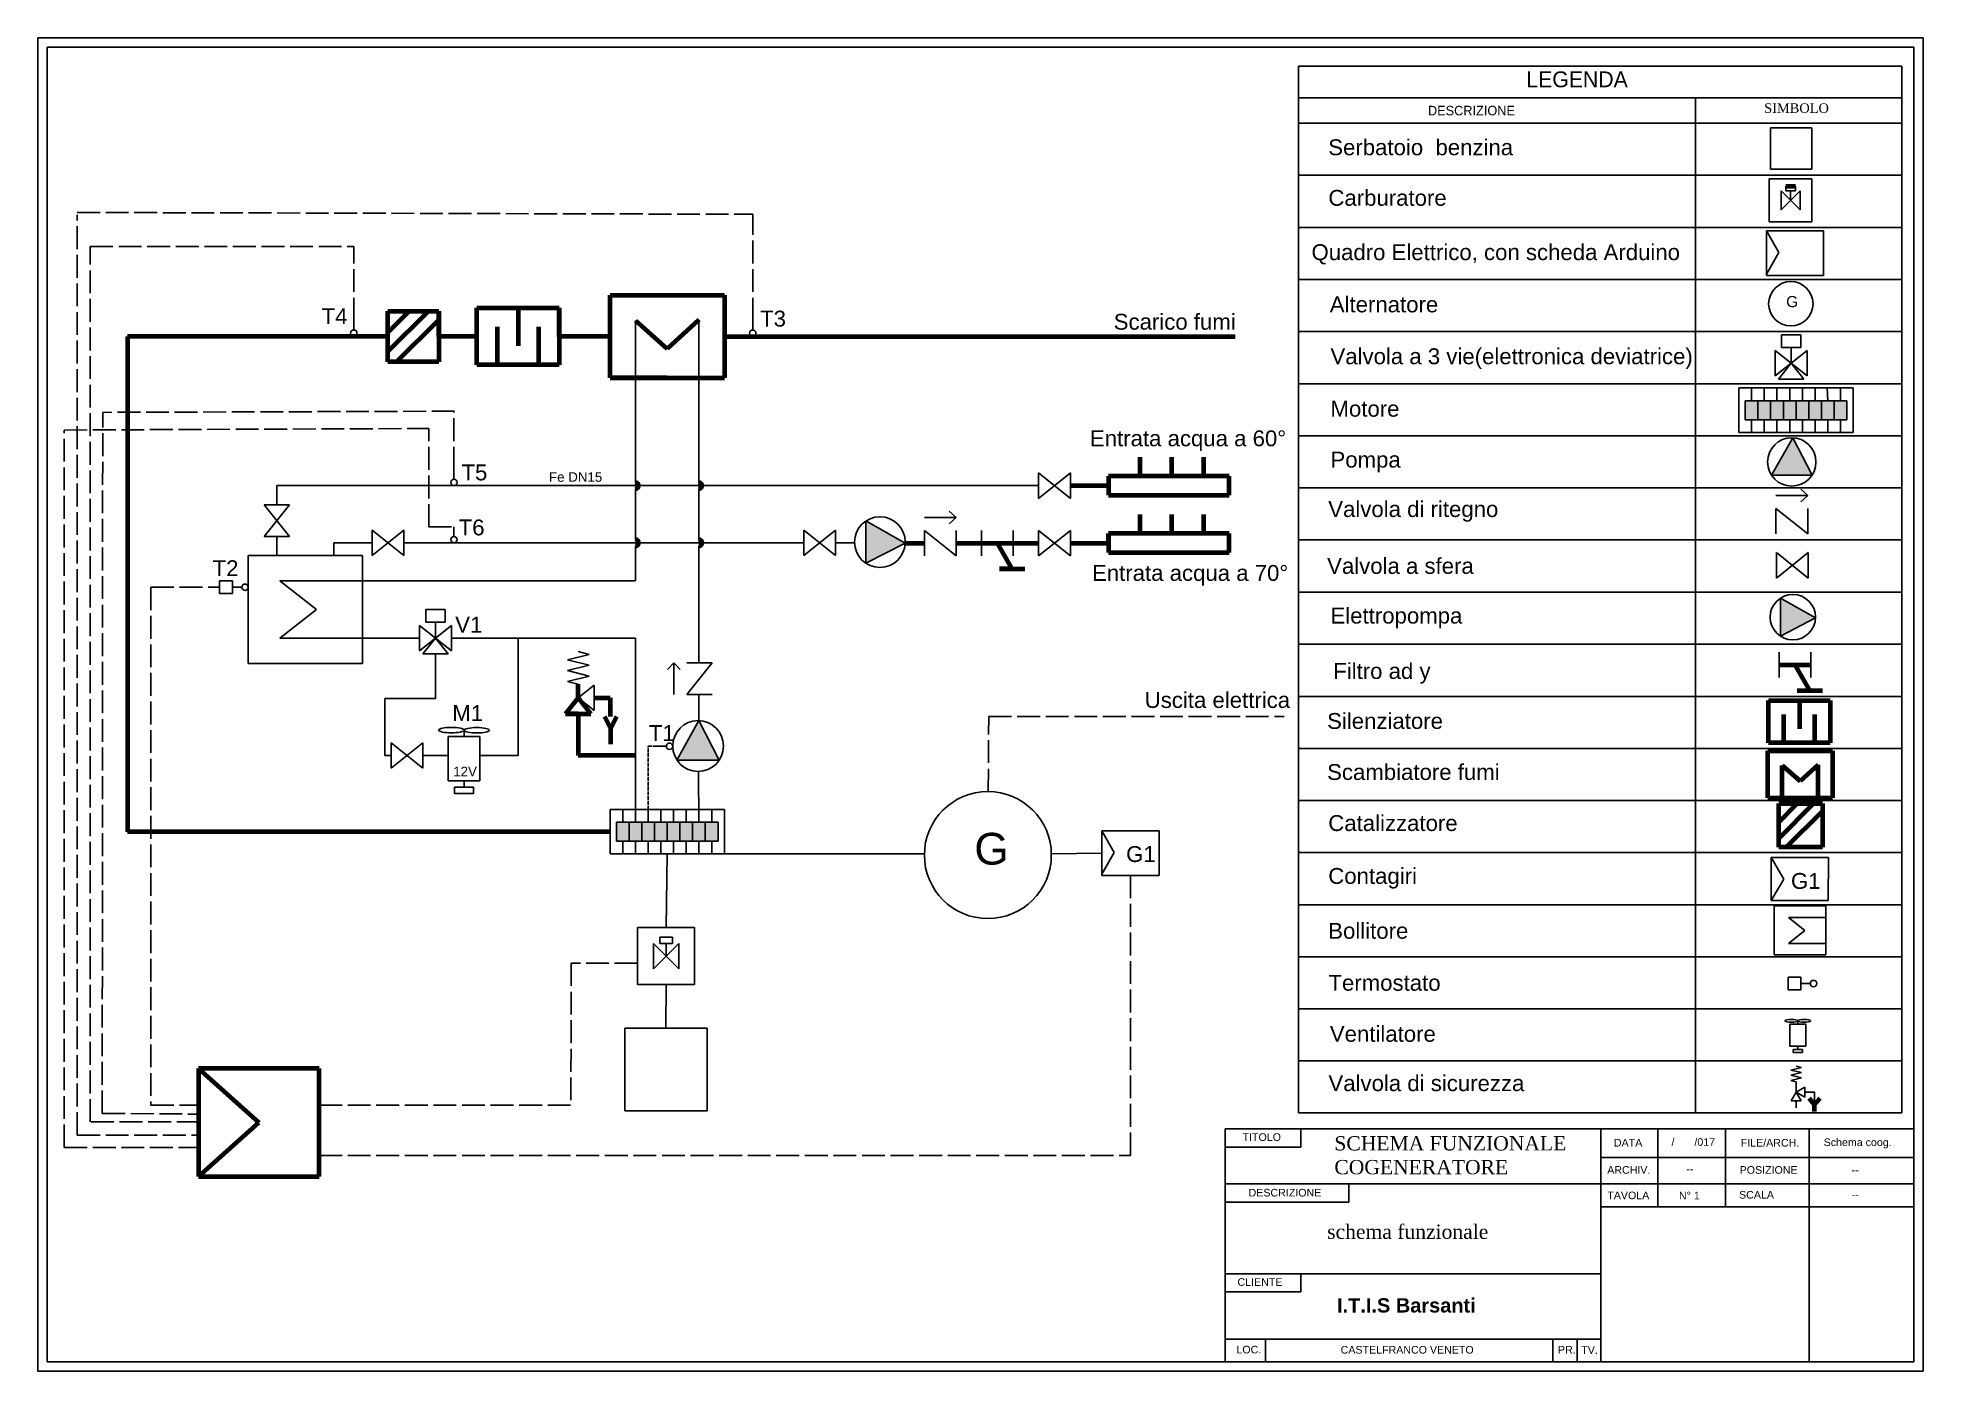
# Model space of a CAD drawing. Header units: millimetres. Extents: x 1707 to 2004, y 2249 to 2459.
import ezdxf

# ---------------------------------------------------------------- set-up
doc = ezdxf.new("R2010")
doc.units = ezdxf.units.MM
doc.header["$LTSCALE"] = 0.05
doc.linetypes.add('ACAD_ISO02W100', pattern=[15, 12, -3])
for name, color, linetype in [('LEGENDA', 5, 'Continuous'), ('TESTO', 7, 'Continuous'), ('TUBAZIONI', 7, 'Continuous')]:
    doc.layers.add(name, color=color, linetype=linetype)
doc.styles.get("Standard").update_dxf_attribs({"font": 'arial.ttf'})

msp = doc.modelspace()

# ---------------------------------------------------------------- hatches: boundary and pattern name
at = {"layer": 'TUBAZIONI', "lineweight": 100, "true_color": 0xffffff}
h = msp.add_hatch(dxfattribs=at)
h.set_pattern_fill('GOST_GROUND', style=0)
h.paths.add_polyline_path([(1769.83, 2411.74), (1769.83, 2415.74), (1761.83, 2415.74), (1761.83, 2407.74), (1769.83, 2407.74)])
at = {"layer": 'TUBAZIONI', "true_color": 0xf8d731}
h = msp.add_hatch(color=40, dxfattribs=at)
h.set_gradient(color2=(128, 128, 128), tint=1, name='INVSPHERICAL')
h.paths.add_polyline_path([(1991.63, 2401.62), (1975.63, 2401.62), (1975.63, 2398.62), (1991.63, 2398.62)])
at = {"layer": 'TUBAZIONI', "true_color": 0x000000}
for points in [[(1983.1, 2395.78), (1979.78, 2389.87), (1986.15, 2389.87)], [(1843.33, 2379.2), (1837.13, 2382.69), (1837.13, 2376.01)], [(1810.83, 2351.23), (1807.35, 2345.03), (1814.03, 2345.03)]]:
    msp.add_hatch(color=18, dxfattribs=at).paths.add_polyline_path(points)
at = {"layer": 'TUBAZIONI', "lineweight": 100, "true_color": 0x000000}
msp.add_hatch(color=18, dxfattribs=at).paths.add_polyline_path([(1981.17, 2370.51), (1981.17, 2364.55), (1986.7, 2367.4)])
at = {"layer": 'TUBAZIONI', "lineweight": 100, "true_color": 0xffffff}
h = msp.add_hatch(dxfattribs=at)
h.set_pattern_fill('GOST_GROUND', scale=0.85716, style=0)
h.set_pattern_definition([(45, (470.75, 267.485), (12.122073, -8e-16), [17.1432]), (45, (473.322, 267.485), (12.122073, -8e-16), [17.1432]), (45, (475.893, 267.485), (12.122073, -8e-16), [17.1432])])
h.paths.add_polyline_path([(1987.78, 2334.73), (1987.78, 2338.16), (1980.92, 2338.16), (1980.92, 2331.3), (1987.78, 2331.3)])
at = {"layer": 'TUBAZIONI', "true_color": 0xf8d731}
h = msp.add_hatch(color=40, dxfattribs=at)
h.set_gradient(color2=(128, 128, 128), tint=1, name='INVSPHERICAL')
h.paths.add_polyline_path([(1813.83, 2335.24), (1797.83, 2335.24), (1797.83, 2332.24), (1813.83, 2332.24)])

# ---------------------------------------------------------------- linework, layer by layer
for p, q in [((1790.1, 2360.82), (1793.51, 2361.67)), ((1793.51, 2361.67), (1791.81, 2362.1)), ((1793.51, 2359.97), (1790.1, 2360.82)), ((1790.1, 2359.12), (1793.51, 2359.97)), ((1793.51, 2358.26), (1790.1, 2359.12)), ((1790.1, 2357.41), (1793.51, 2358.26)), ((1791.81, 2356.98), (1790.1, 2357.41)), ((1982.83, 2296.21), (1984.47, 2296.62)), ((1984.47, 2295.8), (1982.83, 2296.21)), ((1984.47, 2296.62), (1983.65, 2296.83)), ((1982.83, 2295.39), (1984.47, 2295.8)), ((1984.47, 2294.98), (1982.83, 2295.39)), ((1982.83, 2294.57), (1984.47, 2294.98)), ((1983.65, 2294.36), (1982.83, 2294.57)), ((1983.65, 2292.72), (1983.65, 2294.36)), ((1983.65, 2292.72), (1985.02, 2293.51)), ((1985.02, 2293.51), (1985.02, 2291.93)), ((1982.86, 2291.35), (1983.65, 2292.72)), ((1984.44, 2291.35), (1982.86, 2291.35)), ((1983.65, 2292.72), (1984.44, 2291.35)), ((1985.02, 2291.93), (1983.65, 2292.72)), ((1983.65, 2291.35), (1983.65, 2290.26)), ((1985.02, 2292.72), (1986.58, 2292.72)), ((1986.56, 2292.72), (1986.56, 2291.39))]:
    msp.add_line(p, q)
at = {"layer": 'LEGENDA'}
for p, q in [((1905.28, 2449.32), (2000.28, 2449.32)), ((1905.28, 2445.32), (2000.28, 2445.32)), ((1905.28, 2437.11), (2000.28, 2437.11)), ((1905.28, 2428.91), (2000.28, 2428.91)), ((1905.28, 2420.7), (2000.28, 2420.7)), ((1905.28, 2412.5), (2000.28, 2412.5)), ((1905.28, 2404.29), (2000.28, 2404.29)), ((1905.28, 2396.09), (2000.28, 2396.09)), ((1905.28, 2387.88), (2000.28, 2387.88)), ((1905.28, 2379.68), (2000.28, 2379.68)), ((1905.28, 2371.47), (2000.28, 2371.47)), ((1905.28, 2363.27), (2000.28, 2363.27)), ((1905.28, 2355.06), (2000.28, 2355.06)), ((1905.28, 2346.86), (2000.28, 2346.86)), ((1905.28, 2338.65), (2000.28, 2338.65)), ((1905.28, 2330.45), (2000.28, 2330.45)), ((1905.28, 2322.25), (2000.28, 2322.25)), ((1905.28, 2314.05), (2000.28, 2314.05)), ((1905.28, 2305.85), (2000.28, 2305.85)), ((1905.28, 2297.65), (2000.28, 2297.65)), ((1905.28, 2289.45), (2000.28, 2289.45))]:
    msp.add_line(p, q, dxfattribs=at)
msp.add_lwpolyline([(1967.78, 2289.45), (1967.78, 2449.32)], dxfattribs=at)
at = {"layer": 'TESTO'}
for p, q in [((1706.67, 2458.77), (2003.67, 2458.77)), ((1706.67, 2458.77), (1706.67, 2248.77)), ((1708.17, 2457.27), (1708.17, 2250.27)), ((1708.17, 2457.27), (2002.17, 2457.27)), ((2002.17, 2457.27), (2002.17, 2250.27)), ((2003.67, 2458.77), (2003.67, 2248.77)), ((1893.7, 2286.95), (2002.17, 2286.95)), ((1893.7, 2286.95), (1893.7, 2250.27)), ((1905.63, 2284.07), (1905.63, 2286.95)), ((1952.89, 2264.14), (1952.89, 2286.95)), ((1952.89, 2286.95), (1952.89, 2250.27)), ((1961.88, 2286.95), (1961.88, 2274.68)), ((1972.54, 2286.95), (1972.54, 2274.68)), ((1985.68, 2286.95), (1985.68, 2250.27)), ((1905.63, 2284.07), (1893.7, 2284.07)), ((1952.89, 2282.46), (2002.17, 2282.46)), ((1913.2, 2278.27), (1893.7, 2278.27)), ((1893.7, 2278.27), (2002.17, 2278.27)), ((1913.2, 2275.39), (1913.2, 2278.27)), ((1913.2, 2275.39), (1893.7, 2275.39)), ((1961.88, 2274.68), (1952.89, 2274.68)), ((1952.89, 2274.68), (2002.17, 2274.68)), ((1905.63, 2264.14), (1893.7, 2264.14)), ((1893.7, 2264.14), (1952.89, 2264.14)), ((1905.63, 2261.26), (1905.63, 2264.14)), ((1905.63, 2261.26), (1893.7, 2261.26)), ((1900.09, 2253.82), (1893.7, 2253.82)), ((1893.7, 2253.82), (1952.89, 2253.82)), ((1900.09, 2253.82), (1900.09, 2250.27)), ((1945.31, 2253.82), (1945.31, 2250.27)), ((1949.15, 2253.82), (1949.15, 2250.27)), ((1706.67, 2248.77), (2003.67, 2248.77)), ((1708.17, 2250.27), (2002.17, 2250.27))]:
    msp.add_line(p, q, dxfattribs=at)
at = {"layer": 'TESTO', "color": 5}
for p, q in [((1905.28, 2289.45), (1905.28, 2454.32)), ((1905.28, 2454.32), (2000.28, 2454.32)), ((2000.28, 2454.32), (2000.28, 2289.45))]:
    msp.add_line(p, q, dxfattribs=at)
at = {"layer": 'TESTO', "lineweight": 100}
for p, q in [((1794.31, 2354.85), (1796.86, 2354.85)), ((1796.86, 2354.85), (1796.86, 2351.89)), ((1985.69, 2291.8), (1986.53, 2290.81)), ((1986.53, 2290.81), (1987.43, 2291.8)), ((1986.55, 2289.66), (1986.53, 2290.81))]:
    msp.add_line(p, q, dxfattribs=at)
for centre in [(1800.83, 2388.24), (1810.83, 2388.24), (1800.83, 2379.24), (1810.83, 2379.24)]:
    msp.add_arc(centre, 0.5, 270, 90, dxfattribs=at)
at = {"layer": 'TUBAZIONI'}
for p, q in [((1979.61, 2444.6), (1986.11, 2444.6)), ((1979.61, 2438.1), (1979.61, 2444.6)), ((1986.11, 2444.6), (1986.11, 2438.1)), ((1979.39, 2436.55), (1986.14, 2436.55)), ((1979.39, 2429.8), (1979.39, 2436.55)), ((1986.11, 2438.1), (1979.61, 2438.1)), ((1982.02, 2435.42), (1982.02, 2434.67)), ((1983.52, 2434.67), (1983.52, 2435.42)), ((1986.14, 2436.55), (1986.14, 2429.8)), ((1981.27, 2433.17), (1981.27, 2434.67)), ((1981.27, 2434.67), (1984.27, 2431.67)), ((1981.27, 2431.67), (1984.27, 2434.67)), ((1981.27, 2433.17), (1981.27, 2431.67)), ((1982.77, 2434.67), (1982.02, 2434.67)), ((1982.02, 2434.67), (1983.52, 2434.67)), ((1982.77, 2433.17), (1982.77, 2434.67)), ((1984.27, 2433.17), (1984.27, 2434.67)), ((1984.27, 2434.67), (1984.27, 2433.17)), ((1984.27, 2433.17), (1984.27, 2431.67)), ((1986.14, 2429.8), (1979.39, 2429.8)), ((1978.97, 2428.35), (1987.97, 2428.35)), ((1978.97, 2421.35), (1978.97, 2428.35)), ((1978.97, 2428.35), (1980.93, 2424.96)), ((1987.97, 2428.35), (1987.97, 2421.35)), ((1980.93, 2424.96), (1978.97, 2421.56)), ((1987.97, 2421.35), (1978.97, 2421.35)), ((1756.46, 2412.74), (1756.46, 2414.24)), ((1800.83, 2388.74), (1800.83, 2414.24)), ((1810.83, 2388.74), (1810.83, 2414.35)), ((1819.3, 2412.74), (1819.3, 2414.24)), ((1981.36, 2410.01), (1981.36, 2412.01)), ((1981.36, 2412.01), (1984.36, 2412.01)), ((1984.36, 2412.01), (1984.36, 2410.01)), ((1980.36, 2409.51), (1980.36, 2405.51)), ((1980.36, 2405.51), (1985.36, 2409.51)), ((1980.36, 2409.51), (1985.36, 2405.51)), ((1984.36, 2410.01), (1981.36, 2410.01)), ((1982.86, 2407.51), (1982.86, 2410.01)), ((1985.36, 2409.51), (1985.36, 2405.51)), ((1980.86, 2405.01), (1982.86, 2407.51)), ((1982.86, 2407.51), (1984.86, 2405.01)), ((1974.63, 2396.62), (1974.63, 2403.62)), ((1974.63, 2403.62), (1992.63, 2403.62)), ((1976.63, 2401.62), (1976.63, 2403.62)), ((1978.63, 2401.62), (1978.63, 2403.62)), ((1980.63, 2401.58), (1980.63, 2403.62)), ((1980.86, 2405.01), (1984.86, 2405.01)), ((1982.63, 2401.62), (1982.63, 2403.62)), ((1984.63, 2401.62), (1984.63, 2403.62)), ((1986.63, 2401.62), (1986.63, 2403.62)), ((1988.63, 2401.62), (1988.53, 2403.62)), ((1990.63, 2401.62), (1990.63, 2403.62)), ((1992.63, 2403.62), (1992.63, 2396.62)), ((1975.63, 2398.62), (1975.63, 2401.62)), ((1975.63, 2401.62), (1991.63, 2401.62)), ((1977.63, 2398.62), (1977.63, 2401.62)), ((1979.63, 2398.62), (1979.63, 2401.62)), ((1981.63, 2398.62), (1981.63, 2401.62)), ((1983.63, 2398.62), (1983.63, 2401.62)), ((1985.63, 2398.62), (1985.63, 2401.62)), ((1987.63, 2398.62), (1987.63, 2401.62)), ((1989.63, 2398.62), (1989.63, 2401.62)), ((1991.63, 2401.62), (1991.63, 2398.62)), ((1991.63, 2398.62), (1975.63, 2398.62)), ((1976.63, 2396.62), (1976.63, 2398.62)), ((1978.63, 2396.62), (1978.63, 2398.62)), ((1980.63, 2396.62), (1980.63, 2398.62)), ((1982.63, 2396.62), (1982.63, 2398.62)), ((1984.63, 2396.62), (1984.63, 2398.62)), ((1986.63, 2396.62), (1986.63, 2398.62)), ((1988.63, 2396.62), (1988.63, 2398.62)), ((1990.63, 2396.62), (1990.63, 2398.62)), ((1992.63, 2396.62), (1974.63, 2396.62)), ((1983.1, 2395.78), (1979.78, 2389.87)), ((1983.1, 2395.78), (1986.15, 2389.87)), ((1744.33, 2385.24), (1744.33, 2388.24)), ((1744.33, 2388.24), (1864.33, 2388.24)), ((1772.24, 2389.24), (1772.24, 2390.74)), ((1864.33, 2390.24), (1864.33, 2386.24)), ((1864.33, 2390.24), (1869.33, 2386.24)), ((1864.33, 2386.24), (1869.33, 2390.24)), ((1869.33, 2390.24), (1869.33, 2386.24)), ((1979.78, 2389.87), (1986.14, 2389.88)), ((1746.33, 2385.24), (1742.33, 2385.24)), ((1742.33, 2385.24), (1746.33, 2380.24)), ((1742.33, 2380.24), (1746.33, 2385.24)), ((1800.83, 2379.74), (1800.83, 2387.74)), ((1810.83, 2379.74), (1810.83, 2387.74)), ((1980.47, 2386.68), (1985.47, 2386.68)), ((1985.47, 2386.68), (1984.39, 2387.68)), ((1985.47, 2386.68), (1984.39, 2385.68)), ((1837.13, 2382.69), (1837.13, 2376.01)), ((1843.33, 2379.2), (1837.13, 2382.69)), ((1846.33, 2383.23), (1851.33, 2383.23)), ((1851.33, 2383.23), (1850.25, 2384.23)), ((1851.33, 2383.23), (1850.25, 2382.23)), ((1980.47, 2384.65), (1980.47, 2380.65)), ((1980.47, 2384.65), (1985.47, 2380.65)), ((1985.47, 2380.65), (1985.47, 2384.65)), ((1744.33, 2380.24), (1742.33, 2380.24)), ((1742.33, 2380.24), (1746.33, 2380.24)), ((1744.33, 2377.24), (1744.33, 2380.24)), ((1753.33, 2377.24), (1753.33, 2379.24)), ((1753.33, 2379.24), (1759.33, 2379.24)), ((1759.33, 2379.24), (1759.33, 2381.24)), ((1759.33, 2381.24), (1759.33, 2377.24)), ((1759.33, 2381.24), (1764.33, 2377.24)), ((1759.33, 2377.24), (1764.33, 2381.24)), ((1764.33, 2379.24), (1764.33, 2381.24)), ((1764.33, 2381.24), (1764.33, 2377.24)), ((1764.33, 2379.24), (1811.33, 2379.24)), ((1772.24, 2380.24), (1772.24, 2381.74)), ((1811.33, 2379.24), (1827.33, 2379.24)), ((1827.33, 2379.24), (1827.33, 2381.24)), ((1827.33, 2381.24), (1827.33, 2377.24)), ((1827.33, 2381.24), (1832.33, 2377.24)), ((1827.33, 2377.24), (1832.33, 2381.24)), ((1832.33, 2379.24), (1832.33, 2381.24)), ((1832.33, 2381.24), (1832.33, 2377.24)), ((1832.33, 2379.24), (1835.33, 2379.24)), ((1843.33, 2379.2), (1837.13, 2376.01)), ((1846.33, 2381.2), (1846.33, 2377.2)), ((1846.33, 2381.2), (1851.33, 2377.2)), ((1851.33, 2377.2), (1851.33, 2381.2)), ((1855.33, 2381.2), (1855.33, 2377.2)), ((1860.33, 2377.2), (1860.33, 2381.2)), ((1864.33, 2381.2), (1864.33, 2377.2)), ((1864.33, 2381.2), (1869.33, 2377.2)), ((1864.33, 2377.2), (1869.33, 2381.2)), ((1869.33, 2381.2), (1869.33, 2377.2)), ((1757.83, 2377.24), (1739.83, 2377.24)), ((1739.83, 2377.24), (1739.83, 2360.24)), ((1757.83, 2360.24), (1757.83, 2377.24)), ((1800.83, 2373.24), (1800.83, 2378.74)), ((1810.83, 2360.35), (1810.83, 2378.74)), ((1980.53, 2377.69), (1980.53, 2373.69)), ((1980.53, 2377.69), (1985.53, 2373.69)), ((1980.53, 2373.69), (1985.53, 2377.69)), ((1985.53, 2377.69), (1985.53, 2373.69)), ((1737.33, 2373.24), (1735.33, 2373.24)), ((1735.33, 2373.24), (1735.33, 2371.24)), ((1737.33, 2371.24), (1737.33, 2373.24)), ((1800.83, 2373.24), (1744.83, 2373.24)), ((1744.83, 2373.24), (1750.56, 2368.74)), ((1735.33, 2371.24), (1737.33, 2371.24)), ((1738.83, 2372.24), (1737.33, 2372.24)), ((1737.33, 2372.24), (1737.33, 2371.24)), ((1981.17, 2370.51), (1981.17, 2364.55)), ((1986.7, 2367.4), (1981.17, 2370.51)), ((1750.56, 2368.74), (1744.83, 2364.24)), ((1767.83, 2366.74), (1767.83, 2368.74)), ((1767.83, 2368.74), (1770.83, 2368.74)), ((1770.83, 2368.74), (1770.83, 2366.74)), ((1986.7, 2367.4), (1981.17, 2364.55)), ((1766.83, 2364.24), (1744.83, 2364.24)), ((1766.83, 2364.24), (1766.83, 2366.24)), ((1766.83, 2366.24), (1766.83, 2362.24)), ((1766.83, 2362.24), (1771.83, 2366.24)), ((1766.83, 2366.24), (1771.83, 2362.24)), ((1767.33, 2361.74), (1769.33, 2364.24)), ((1770.83, 2366.74), (1767.83, 2366.74)), ((1769.33, 2364.24), (1769.33, 2366.74)), ((1769.33, 2366.74), (1770.83, 2366.74)), ((1769.33, 2364.24), (1771.33, 2361.74)), ((1771.83, 2364.24), (1771.83, 2366.24)), ((1771.83, 2366.24), (1771.83, 2362.24)), ((1800.83, 2364.24), (1771.83, 2364.24)), ((1782.33, 2345.74), (1782.33, 2364.24)), ((1800.83, 2337.24), (1800.83, 2364.24)), ((1769.33, 2361.74), (1767.33, 2361.74)), ((1767.33, 2361.74), (1771.33, 2361.74)), ((1769.33, 2361.74), (1769.33, 2354.74)), ((1980.98, 2362.04), (1980.98, 2358.04)), ((1985.98, 2358.04), (1985.98, 2362.04)), ((1757.83, 2360.24), (1739.83, 2360.24)), ((1806.88, 2360.35), (1805.88, 2359.27)), ((1806.88, 2355.35), (1806.88, 2360.35)), ((1806.88, 2360.35), (1807.88, 2359.27)), ((1812.9, 2360.35), (1808.9, 2360.35)), ((1808.9, 2355.35), (1812.9, 2360.35)), ((1794.31, 2356.81), (1791.81, 2354.81)), ((1794.31, 2356.81), (1794.31, 2352.81)), ((1808.9, 2355.35), (1812.9, 2355.35)), ((1810.83, 2351.23), (1810.83, 2355.35)), ((1769.33, 2354.74), (1761.33, 2354.74)), ((1761.33, 2354.74), (1761.33, 2345.74)), ((1791.81, 2354.81), (1794.31, 2352.81)), ((1773.83, 2348.74), (1773.83, 2349.74)), ((1810.83, 2351.23), (1807.35, 2345.03)), ((1810.83, 2351.23), (1814.03, 2345.03)), ((1762.33, 2345.74), (1762.33, 2347.74)), ((1762.33, 2347.74), (1762.33, 2343.74)), ((1762.33, 2347.74), (1767.33, 2343.74)), ((1767.33, 2347.74), (1762.33, 2343.74)), ((1767.33, 2345.74), (1767.33, 2347.74)), ((1767.33, 2347.74), (1767.33, 2343.74)), ((1771.33, 2345.74), (1771.33, 2348.74)), ((1771.33, 2348.74), (1771.33, 2341.74)), ((1776.33, 2348.74), (1771.33, 2348.74)), ((1776.33, 2341.74), (1776.33, 2348.74)), ((1805.69, 2347.2), (1804.19, 2347.2)), ((1761.33, 2345.74), (1762.33, 2345.74)), ((1767.33, 2345.74), (1771.33, 2345.74)), ((1776.33, 2345.74), (1782.33, 2345.74)), ((1807.35, 2345.03), (1814.03, 2345.03)), ((1771.33, 2341.74), (1776.33, 2341.74)), ((1773.83, 2340.74), (1772.33, 2340.74)), ((1772.33, 2340.74), (1775.33, 2340.74)), ((1772.33, 2339.74), (1772.33, 2340.74)), ((1773.83, 2341.74), (1773.83, 2340.74)), ((1775.33, 2340.74), (1775.33, 2339.74)), ((1810.83, 2335.24), (1810.74, 2343.23)), ((1775.33, 2339.74), (1772.33, 2339.74)), ((1796.83, 2330.24), (1796.83, 2337.24)), ((1796.83, 2337.24), (1814.83, 2337.24)), ((1797.83, 2335.24), (1813.83, 2335.24)), ((1797.83, 2332.24), (1797.83, 2335.24)), ((1798.83, 2335.23), (1798.83, 2337.24)), ((1799.83, 2332.24), (1799.83, 2335.24)), ((1800.83, 2335.24), (1800.83, 2337.24)), ((1801.83, 2332.24), (1801.83, 2335.24)), ((1802.83, 2335.19), (1802.83, 2337.24)), ((1803.83, 2332.24), (1803.83, 2335.24)), ((1804.83, 2335.24), (1804.83, 2337.24)), ((1805.83, 2332.24), (1805.83, 2335.24)), ((1806.83, 2335.24), (1806.83, 2337.24)), ((1807.83, 2332.24), (1807.83, 2335.24)), ((1808.83, 2335.24), (1808.83, 2337.24)), ((1809.83, 2332.24), (1809.83, 2335.24)), ((1811.83, 2332.24), (1811.83, 2335.24)), ((1812.83, 2335.24), (1812.83, 2337.24)), ((1813.83, 2335.24), (1813.83, 2332.24)), ((1814.83, 2337.24), (1814.83, 2330.24)), ((1813.83, 2332.24), (1797.83, 2332.24)), ((1798.83, 2330.24), (1798.83, 2332.24)), ((1800.83, 2330.24), (1800.83, 2332.24)), ((1802.83, 2330.24), (1802.83, 2332.24)), ((1804.83, 2330.24), (1804.83, 2332.24)), ((1806.83, 2330.24), (1806.83, 2332.24)), ((1808.83, 2330.24), (1808.83, 2332.24)), ((1810.83, 2330.24), (1810.83, 2332.24)), ((1812.83, 2330.24), (1812.83, 2332.24)), ((1874.29, 2333.87), (1883.29, 2333.87)), ((1874.29, 2326.87), (1874.29, 2333.87)), ((1874.29, 2333.87), (1876.25, 2330.47)), ((1883.29, 2333.87), (1883.29, 2326.87)), ((1805.83, 2330.24), (1796.83, 2330.24)), ((1805.65, 2318.66), (1805.83, 2330.24)), ((1846.33, 2330.24), (1805.83, 2330.24)), ((1874.29, 2330.37), (1866.33, 2330.24)), ((1876.25, 2330.47), (1874.29, 2327.08)), ((1979.73, 2329.69), (1988.73, 2329.69)), ((1979.73, 2322.9), (1979.73, 2329.69)), ((1979.73, 2329.69), (1981.69, 2326.29)), ((1988.73, 2329.69), (1988.7, 2322.9)), ((1883.29, 2326.87), (1874.29, 2326.87)), ((1981.69, 2326.29), (1979.73, 2322.9)), ((1988.7, 2322.9), (1979.73, 2322.9)), ((1988.33, 2322.06), (1980.16, 2322.06)), ((1980.16, 2322.06), (1980.16, 2314.34)), ((1988.33, 2320.24), (1982.43, 2320.24)), ((1982.43, 2320.24), (1985.02, 2318.2)), ((1988.33, 2314.34), (1988.33, 2322.06)), ((1801.15, 2318.66), (1810.15, 2318.66)), ((1801.15, 2309.66), (1801.15, 2318.66)), ((1806.65, 2317.16), (1804.65, 2317.16)), ((1804.65, 2317.16), (1804.65, 2316.16)), ((1806.65, 2316.16), (1806.65, 2317.16)), ((1810.15, 2318.66), (1810.15, 2309.66)), ((1985.02, 2318.2), (1982.43, 2316.16)), ((1803.65, 2314.16), (1803.65, 2316.16)), ((1803.65, 2316.16), (1807.65, 2312.16)), ((1803.65, 2312.16), (1807.65, 2316.16)), ((1803.65, 2314.16), (1803.65, 2312.16)), ((1805.65, 2316.16), (1804.65, 2316.16)), ((1804.65, 2316.16), (1806.65, 2316.16)), ((1805.65, 2314.16), (1805.65, 2316.16)), ((1807.65, 2314.16), (1807.65, 2316.16)), ((1807.65, 2316.16), (1807.65, 2314.16)), ((1807.65, 2314.16), (1807.65, 2312.16)), ((1988.33, 2314.34), (1980.16, 2314.34)), ((1988.33, 2316.16), (1982.43, 2316.16)), ((1984.39, 2310.83), (1982.39, 2310.83)), ((1982.39, 2310.83), (1982.39, 2308.83)), ((1984.39, 2308.83), (1984.39, 2310.83)), ((1810.15, 2309.66), (1801.15, 2309.66)), ((1805.65, 2309.66), (1805.63, 2302.8)), ((1982.39, 2308.83), (1984.39, 2308.83)), ((1985.89, 2309.83), (1984.39, 2309.83)), ((1984.39, 2309.83), (1984.39, 2308.83)), ((1799.13, 2302.8), (1812.13, 2302.8)), ((1799.13, 2289.8), (1799.13, 2302.8)), ((1812.13, 2302.8), (1812.13, 2289.8)), ((1982.66, 2301.96), (1982.66, 2303.46)), ((1982.66, 2303.46), (1982.66, 2299.96)), ((1985.16, 2303.46), (1982.66, 2303.46)), ((1983.91, 2303.46), (1983.91, 2303.96)), ((1985.16, 2299.96), (1985.16, 2303.46)), ((1982.66, 2299.96), (1985.16, 2299.96)), ((1983.91, 2299.46), (1983.16, 2299.46)), ((1983.16, 2299.46), (1984.66, 2299.46)), ((1983.16, 2298.96), (1983.16, 2299.46)), ((1984.66, 2298.96), (1983.16, 2298.96)), ((1983.91, 2299.96), (1983.91, 2299.46)), ((1984.66, 2299.46), (1984.66, 2298.96)), ((1812.13, 2289.8), (1799.13, 2289.8))]:
    msp.add_line(p, q, dxfattribs=at)
at = {"layer": 'TUBAZIONI', "lineweight": 100}
for p, q in [((1982.02, 2435.42), (1983.52, 2435.42)), ((1796.83, 2405.24), (1796.83, 2418.24)), ((1796.83, 2418.24), (1814.83, 2418.24)), ((1814.83, 2418.24), (1814.83, 2405.24)), ((1761.83, 2407.74), (1761.83, 2415.74)), ((1761.83, 2415.74), (1769.83, 2415.74)), ((1769.83, 2411.74), (1769.83, 2415.74)), ((1769.83, 2415.74), (1769.83, 2411.74)), ((1775.83, 2407.24), (1775.83, 2416.24)), ((1775.83, 2416.24), (1788.83, 2416.24)), ((1782.33, 2416.24), (1782.33, 2410.24)), ((1788.83, 2411.74), (1788.83, 2416.24)), ((1788.83, 2416.24), (1788.83, 2407.24)), ((1761.83, 2411.74), (1720.83, 2411.74)), ((1720.83, 2411.74), (1720.83, 2333.74)), ((1775.83, 2411.74), (1769.83, 2411.74)), ((1769.83, 2411.74), (1769.83, 2407.74)), ((1779.09, 2407.24), (1779.09, 2413.24)), ((1785.61, 2407.24), (1785.61, 2413.24)), ((1796.83, 2411.74), (1788.83, 2411.74)), ((1800.83, 2414.24), (1805.83, 2409.79)), ((1810.83, 2414.35), (1805.83, 2409.79)), ((1814.83, 2411.74), (1895.28, 2411.74)), ((1769.83, 2407.74), (1761.83, 2407.74)), ((1788.83, 2407.24), (1775.83, 2407.24)), ((1805.83, 2405.24), (1796.83, 2405.24)), ((1796.83, 2405.24), (1814.83, 2405.24)), ((1880.33, 2389.74), (1880.33, 2392.74)), ((1885.33, 2389.74), (1885.33, 2392.74)), ((1890.33, 2389.74), (1890.33, 2392.74)), ((1869.33, 2388.24), (1875.33, 2388.24)), ((1875.33, 2389.74), (1875.33, 2386.74)), ((1894.33, 2389.74), (1875.33, 2389.74)), ((1894.33, 2386.74), (1894.33, 2389.74)), ((1875.33, 2386.74), (1894.33, 2386.74)), ((1880.33, 2380.7), (1880.33, 2383.7)), ((1885.33, 2380.7), (1885.33, 2383.7)), ((1890.33, 2380.7), (1890.33, 2383.7)), ((1843.33, 2379.2), (1846.33, 2379.2)), ((1851.33, 2379.2), (1864.33, 2379.2)), ((1860.17, 2375.14), (1857.83, 2379.2)), ((1869.33, 2379.2), (1875.33, 2379.2)), ((1875.33, 2379.2), (1875.33, 2380.7)), ((1875.33, 2380.7), (1875.33, 2377.7)), ((1894.33, 2380.7), (1875.33, 2380.7)), ((1894.33, 2377.7), (1894.33, 2380.7)), ((1875.33, 2377.7), (1894.33, 2377.7)), ((1860.17, 2375.14), (1858.17, 2375.14)), ((1858.17, 2375.14), (1862.17, 2375.14)), ((1980.98, 2360.04), (1985.98, 2360.04)), ((1985.82, 2355.99), (1983.48, 2360.04)), ((1791.81, 2354.81), (1791.81, 2356.98)), ((1983.82, 2355.99), (1987.82, 2355.99)), ((1791.81, 2354.81), (1789.81, 2352.31)), ((1791.81, 2352.31), (1789.81, 2352.31)), ((1789.81, 2352.31), (1793.81, 2352.31)), ((1791.81, 2354.81), (1793.81, 2352.31)), ((1791.81, 2352.31), (1791.81, 2345.73)), ((1979.3, 2347.72), (1979.3, 2354.42)), ((1979.3, 2354.42), (1988.99, 2354.42)), ((1984.15, 2354.42), (1984.15, 2349.95)), ((1988.99, 2354.42), (1988.99, 2347.72)), ((1795.94, 2351.86), (1796.89, 2349.97)), ((1797.86, 2351.89), (1796.89, 2349.97)), ((1796.89, 2349.97), (1796.91, 2347.52)), ((1981.73, 2347.72), (1981.73, 2352.19)), ((1986.59, 2347.72), (1986.59, 2352.19)), ((1979.17, 2339.1), (1979.17, 2346.46)), ((1979.17, 2346.46), (1989.35, 2346.46)), ((1988.99, 2347.72), (1979.3, 2347.72)), ((1989.35, 2346.46), (1989.35, 2339.1)), ((1800.83, 2345.73), (1791.81, 2345.73)), ((1981.43, 2339.1), (1981.43, 2344.19)), ((1981.43, 2344.19), (1984.26, 2341.68)), ((1987.09, 2344.26), (1984.26, 2341.68)), ((1987.09, 2339.16), (1987.09, 2344.26)), ((1979.17, 2339.1), (1989.35, 2339.1)), ((1980.92, 2331.3), (1980.92, 2338.16)), ((1980.92, 2338.16), (1987.78, 2338.16)), ((1987.78, 2338.16), (1987.78, 2334.73)), ((1987.78, 2334.73), (1987.78, 2331.3)), ((1796.83, 2333.74), (1720.83, 2333.74)), ((1987.78, 2331.3), (1980.92, 2331.3)), ((1732.01, 2296.44), (1732.01, 2279.44)), ((1751.01, 2296.44), (1732.01, 2296.44)), ((1732.01, 2296.44), (1741.51, 2287.94)), ((1751.01, 2279.44), (1751.01, 2296.44)), ((1732.01, 2279.44), (1741.51, 2287.94)), ((1732.01, 2279.44), (1751.01, 2279.44))]:
    msp.add_line(p, q, dxfattribs=at)
at = {"layer": 'TUBAZIONI', "linetype": 'ACAD_ISO02W100', "ltscale": 6}
for p, q in [((1712.89, 2431.26), (1819.3, 2430.97)), ((1712.89, 2285.98), (1712.89, 2430.86)), ((1819.3, 2414.24), (1819.3, 2430.97)), ((1714.93, 2288.04), (1714.93, 2425.89)), ((1714.93, 2425.89), (1756.46, 2425.89)), ((1756.46, 2414.24), (1756.46, 2425.89)), ((1716.84, 2289.39), (1716.91, 2399.78)), ((1772.34, 2399.96), (1716.91, 2399.78)), ((1772.24, 2390.74), (1772.24, 2399.96)), ((1710.86, 2397), (1768.27, 2397.24)), ((1710.86, 2284.02), (1710.86, 2397)), ((1768.27, 2381.74), (1768.27, 2397.24)), ((1768.27, 2381.74), (1772.24, 2381.74)), ((1724.51, 2372.24), (1724.51, 2290.67)), ((1724.51, 2372.24), (1735.33, 2372.24)), ((1856.39, 2340.07), (1856.46, 2351.91)), ((1856.46, 2351.91), (1903.02, 2351.91)), ((1878.79, 2326.87), (1878.79, 2282.75)), ((1790.72, 2313.05), (1790.65, 2290.67)), ((1801.15, 2313.05), (1790.72, 2313.05)), ((1724.51, 2290.67), (1732.01, 2290.67)), ((1751.01, 2290.67), (1790.65, 2290.67)), ((1715.07, 2288.04), (1732.01, 2288.04)), ((1716.84, 2289.39), (1732.01, 2289.27)), ((1710.86, 2284.02), (1732.01, 2284.03)), ((1712.89, 2285.98), (1732.01, 2285.98)), ((1751.01, 2282.75), (1878.79, 2282.75))]:
    msp.add_line(p, q, dxfattribs=at)
at = {"layer": 'TUBAZIONI', "linetype": 'ACAD_ISO02W100'}
for p in [(1804.19, 2347.2), (1802.83, 2337.24)]:
    msp.add_line(p, (1802.83, 2347.2), dxfattribs=at)
at = {"layer": 'TUBAZIONI'}
for centre, radius in [((1982.81, 2416.88), 3.5), ((1756.46, 2412.24), 0.5), ((1819.3, 2412.24), 0.5), ((1982.96, 2391.97), 3.81), ((1772.24, 2388.74), 0.5), ((1839.33, 2379.35), 4), ((1772.24, 2379.74), 0.5), ((1739.33, 2372.24), 0.5), ((1983.13, 2367.53), 3.57), ((1810.69, 2347.23), 4), ((1806.19, 2347.2), 0.5), ((1856.33, 2330.07), 10), ((1986.39, 2309.83), 0.5)]:
    msp.add_circle(centre, radius, dxfattribs=at)
for centre, major_axis in [((1771.83, 2349.74), (2, 0)), ((1775.83, 2349.72), (2, 0)), ((1982.91, 2303.96), (1, 0)), ((1984.91, 2303.96), (1, 0))]:
    msp.add_ellipse(centre, major_axis=major_axis, ratio=0.211075, dxfattribs=at)

# ---------------------------------------------------------------- texts
at = {"layer": 'TESTO', "lineweight": 100, "attachment_point": 1}
for s, width, heights, insert, char_height in [('{\\fBankGothic Lt BT|b0|i0|c0|p34;LEGENDA}', 85.1831, [0], (1941.15, 2453.47), 2.5), ('{\\fBell MT|b0|i0|c0|p18;DESCRIZIONE}', 31.2053, [0], (1925.65, 2448.05), 1.5), ('{\\fBookman Old Style|b0|i0|c0|p18;SIMBOLO}', 19.7538, [0], (1978.61, 2448.44), 1.5), ('Serbatoio  benzina', 40.0729, [0], (1909.95, 2442.77), 2.5), ('Carburatore', 30.7507, [0], (1909.97, 2434.81), 2.5), ('Quadro Elettrico, con scheda Arduino', 60.28, [3.68], (1907.31, 2426.25), 2.5), ('Alternatore', 27.3703, [0], (1910.19, 2418.03), 2.5), ('T4', 7.1814, [0], (1751.39, 2416.17), 2.5), ('Scarico fumi', 25.3142, [0], (1876.16, 2415.3), 2.5), ('Valvola a 3 vie(elettronica deviatrice)', 59.4296, [0], (1910.3, 2409.86), 2.5), ('Motore', 42.4827, [0], (1910.3, 2401.6), 2.5), ('Entrata acqua a 60%%D ', 31.5627, [0], (1872.41, 2396.94), 2.5), ('T5', 7.7621, [0], (1773.42, 2391.57), 2.5), ('Pompa', 28.1787, [0], (1910.3, 2393.59), 2.5), ('Fe DN15', 17.475, [0], (1787.21, 2390.35), 1.5), ('Valvola di ritegno', 39.9119, [0], (1909.95, 2385.8), 2.5), ('T2', 4.7358, [0], (1734.22, 2376.49), 2.5), ('Valvola a sfera', 42.834, [0], (1909.77, 2376.85), 2.5), ('Entrata acqua a 70%%D ', 31.5627, [0], (1872.74, 2375.74), 2.5), ('V1', 5.7574, [0], (1772.44, 2367.6), 2.5), ('Elettropompa', 30.9302, [0], (1910.3, 2369.02), 2.5), ('Filtro ad y', 27.5004, [0], (1910.73, 2360.3), 2.5), ('Uscita elettrica', 26.632, [0], (1881.04, 2355.73), 2.5), ('M1', 3.2241, [0], (1771.98, 2353.67), 2.5), ('Silenziatore', 26.394, [0], (1909.77, 2352.43), 2.5), ('T1', 1.1004, [0], (1802.94, 2350.53), 2.5), ('12V', 1.3706, [0.502], (1772.12, 2343.98), 1.5), ('Scambiatore fumi', 36.254, [0], (1909.77, 2344.39), 2.5), ('Catalizzatore', 43.0097, [0], (1909.95, 2336.35), 2.5), ('G1', 8.988, [0], (1878.11, 2331.47), 2.5), ('Contagiri', 42.8321, [0], (1909.95, 2328.03), 2.5), ('G1', 8.988, [0], (1982.83, 2327.24), 2.5), ('Bollitore', 21.162, [0], (1909.95, 2319.39), 2.5), ('Termostato', 29.3305, [0], (1909.98, 2311.2), 2.5), ('Ventilatore', 26.8589, [0], (1910.2, 2303.16), 2.5), ('Valvola di sicurezza', 41.785, [0], (1909.98, 2295.39), 2.5)]:
    msp.add_mtext_dynamic_manual_height_columns(s, width=width, gutter_width=12.5, heights=heights, dxfattribs=dict(at, insert=insert, char_height=char_height))
at = {"layer": 'TESTO', "lineweight": 100, "char_height": 2.5, "attachment_point": 1}
for s, insert in [('T3', (1820.46, 2415.79)), ('T6', (1772.98, 2382.91))]:
    msp.add_mtext(s, dxfattribs=dict(at, insert=insert))
at = {"layer": 'TESTO', "attachment_point": 1}
for s, width, heights, insert, char_height in [('TITOLO', 7.4067, [0], (1896.45, 2286.25), 1.2), ('{\\fBatang|b0|i0|c0|p18;SCHEMA FUNZIONALE COGENERATORE}', 37.8825, [0], (1910.91, 2285.8), 2.25), ('DATA', 4.5514, [0], (1954.94, 2285.36), 1.2), ('\\pi-3.6,l4.8,t4.8;/^I/017', 15.3795, [0], (1962.82, 2285.48), 1.2), ('FILE/ARCH.', 7.6078, [0], (1974.92, 2285.36), 1.2), ('Schema coog.', 11.5751, [0], (1987.98, 2285.44), 1.2), ('ARCHIV.', 4.6511, [0], (1953.89, 2281.08), 1.2), ('POSIZIONE', 6.6776, [0], (1974.75, 2281.08), 1.2), ('--', 5.8798, [0], (1966.35, 2281.24), 1.2), ('--', 6.6833, [1.07], (1992.38, 2281.07), 1.2), ('DESCRIZIONE', 13.0046, [0], (1897.4, 2277.5), 1.2), ('TAVOLA ', 5.0093, [0], (1953.9, 2277.07), 1.2), ('N%%D 1', 19.7301, [0], (1965.19, 2277.04), 1.2), ('SCALA', 2.3032, [0], (1974.66, 2277.17), 1.2), ('--', 6.6833, [0], (1992.4, 2277.22), 1.2), ('{\\fBookman Old Style|b0|i0|c0|p18;schema funzionale}', 37.1561, [0], (1909.78, 2271.88), 2.25), ('CLIENTE', 6.9581, [0], (1895.65, 2263.43), 1.2), ('{\\fArial|b1|i0|c0|p34;\\H0.6x;I.T.I.S Barsanti}', 30.8355, [0], (1911.34, 2260.28), 3.75), ('{\\H0.32x;LOC.}', 3.3971, [0], (1895.48, 2252.79), 3.75), ('CASTELFRANCO VENETO', 65.676, [0], (1911.9, 2252.76), 1.2), ('PR.', 1.1973, [0], (1946.13, 2252.76), 1.2), ('TV.', 1.4344, [0], (1949.8, 2252.72), 1.2)]:
    msp.add_mtext_dynamic_manual_height_columns(s, width=width, gutter_width=12.5, heights=heights, dxfattribs=dict(at, insert=insert, char_height=char_height))
at = {"layer": 'TUBAZIONI', "attachment_point": 1}
for insert, char_height in [((1982.07, 2418.1), 1.75), ((1854.2, 2333.56), 5)]:
    msp.add_mtext_dynamic_manual_height_columns('G', width=29.2988, gutter_width=12.5, heights=[0], dxfattribs=dict(at, insert=insert, char_height=char_height))

doc.saveas('drawing.dxf')
